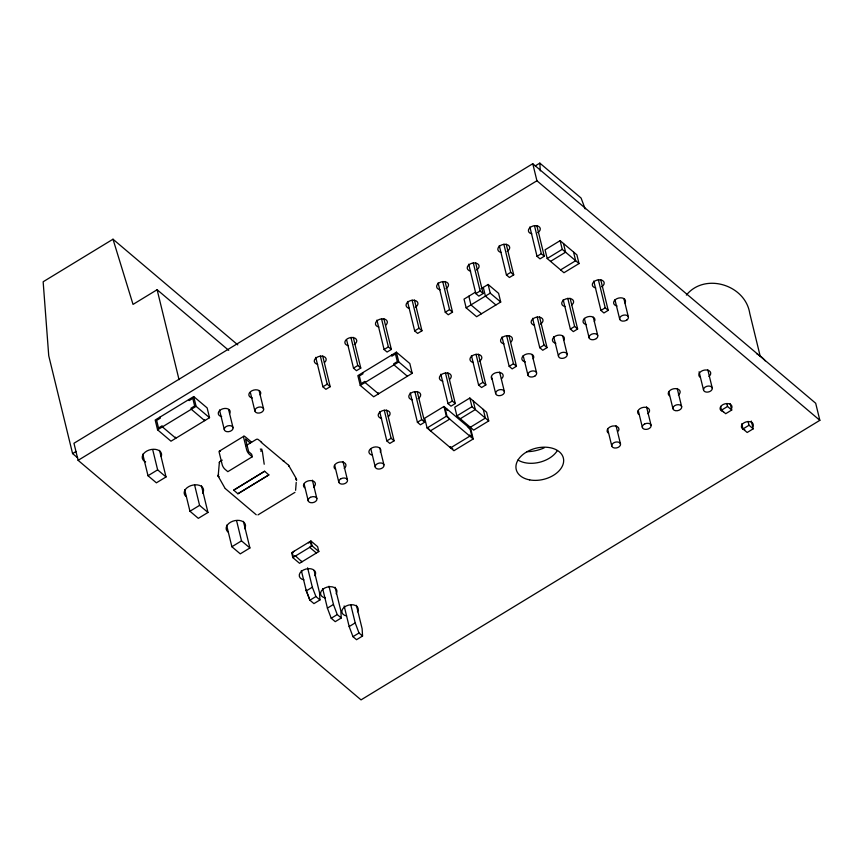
<?xml version="1.0" encoding="UTF-8"?>
<svg xmlns="http://www.w3.org/2000/svg" width="863" height="863" viewBox="0 0 863 863"><rect width="100%" height="100%" fill="white"/><g stroke="black" fill="none" stroke-linecap="round" stroke-linejoin="round"><path stroke-width="1.29" d="M295.599 490.303L296.225 482.374M219.375 462.309L218.166 476.149L224.984 488.221M245.61 439.235L248.62 451.565L251.662 454.272L252.276 456.764L227.832 471.662L224.973 469.245A3.732 1.208 58.6 0 1 222.212 464.758L219.234 452.536A3.732 1.208 58.6 0 1 220.356 451.349M262.255 451.295L261.694 448.987M288.609 465.319L296.052 478.21L296.494 480.281M296.667 479.537L296.494 480.432M218.598 474.402L218.166 476.149L218.35 475.405M260.281 449.008L261.23 449.752L260.842 451.317M218.177 476.063L219.159 476.71M261.219 442.341L288.49 465.179A1.467 0.971 -13.7 0 1 288.663 466.063M686.355 295.081C704.844 272.266 745.352 284.768 749.742 313.301L760.271 356.505M237.789 344.876L112.999 239.213L43.15 281.769L48.738 355.761L72.578 453.571L77.692 457.897M228.717 350.346L157.12 289.72L133.031 304.402L112.999 239.213M532.762 163.711L73.959 443.269L78.112 460.335L361.036 699.882L819.85 420.324L815.686 403.258L532.762 163.711L536.926 180.766L819.85 420.324M535.233 165.912L539.828 163.118L581.09 198.059L585.157 208.889M72.578 453.571L76.009 451.489M78.112 460.335L536.926 180.766M193.722 396.559L155.189 420.033L157.573 429.817L170.993 441.187L209.526 417.703L207.142 407.919L193.722 396.559L196.106 406.344L209.526 417.703M157.573 429.817L196.106 406.344M148.005 475.729L157.638 469.86L166.02 476.959L156.386 482.827L148.005 475.729L142.751 454.175M475.513 292.136L464.024 299.137L466.149 307.832L476.635 316.71L500.713 302.039L498.598 293.344L488.113 284.466L481.069 288.749M560.119 240.658L545.06 249.839L547.185 258.533L563.96 272.73L579.008 263.56L576.894 254.865L560.119 240.658L562.234 249.353L579.008 263.56M322.913 386.786L327.206 384.175L330.184 386.7L325.901 389.321L322.913 386.786L315.75 357.379M353.506 368.156L357.789 365.534L360.777 368.07L356.484 370.68L353.506 368.156L346.646 340.022M384.089 349.515L388.372 346.904L391.36 349.429L387.077 352.039L384.089 349.515L376.915 320.108M414.672 330.874L418.965 328.264L421.953 330.788L417.66 333.409L414.672 330.874L407.509 301.467M445.265 312.244L449.547 309.623L452.536 312.158L448.253 314.768L445.265 312.244L438.091 282.827M475.847 293.603L480.141 290.993L483.129 293.517L478.836 296.128L475.847 293.603L468.685 264.197M506.441 274.963L510.723 272.352L513.712 274.876L509.429 277.498L506.441 274.963L499.267 245.556M537.023 256.322L541.317 253.711L544.294 256.246L540.011 258.857L537.023 256.322L529.86 226.915M219.385 451.133L243.83 436.236M466.149 307.832L490.227 293.161L500.713 302.039M547.185 258.533L562.234 249.353M396.397 352.169L357.865 375.642L360.249 385.427L373.668 396.786L412.201 373.312L409.817 363.528L396.397 352.169L398.782 361.942L412.201 373.312M222.244 460.13L219.989 461.511A1.467 0.971 -13.7 0 0 219.623 462.935M245.955 445.686L256.117 439.504A1.467 0.971 -13.7 0 1 258.123 439.472L261.683 442.234M550.54 261.37L565.589 252.201L563.474 243.506M360.249 385.427L398.782 361.942M560.605 269.892L575.653 260.723L573.539 252.028M189.946 511.241L199.58 505.373L207.961 512.471L198.328 518.339L189.946 511.241L184.682 489.688M233.7 490.216L264.628 471.252L268.857 474.909L237.897 493.765L233.679 490.108L264.628 471.252M257.961 514.898L294.941 492.363M386.829 440.907L391.112 438.296L394.1 440.82L389.817 443.431L386.829 440.907L379.655 411.5M417.412 422.266L421.705 419.655L424.693 422.18L420.4 424.801L417.412 422.266L410.249 392.859M448.005 403.625L452.288 401.015L455.276 403.55L450.993 406.16L448.005 403.625L440.831 374.218M478.587 384.995L482.881 382.385L485.858 384.909L481.576 387.519L478.587 384.995L471.425 355.588M509.181 366.354L513.463 363.744L516.452 366.268L512.169 368.879L509.181 366.354L502.007 336.948M539.763 347.713L544.057 345.103L547.034 347.638L542.751 350.249L539.763 347.713L532.6 318.307M570.357 329.083L574.639 326.473L577.627 328.997L573.334 331.608L570.357 329.083L563.183 299.677M600.939 310.443L605.222 307.832L608.21 310.356L603.927 312.967L600.939 310.443L593.776 281.036M443.97 406.473L424.704 418.21L427.088 427.994L453.927 450.713L473.194 438.976L470.81 429.191L443.97 406.473L446.354 416.246L473.194 438.976M469.839 398.037L454.779 407.207L456.905 415.901L473.679 430.108L488.728 420.939L486.613 412.244L469.839 398.037L471.953 406.732L488.728 420.939M231.877 546.743L241.511 540.874L249.903 547.983L240.27 553.852L231.877 546.743L226.624 525.189M427.088 427.994L446.354 416.246M456.905 415.901L471.953 406.732M460.259 418.749L475.308 409.569L473.194 400.874M470.324 427.271L485.373 418.091L483.258 409.396M310.907 540.982L291.64 552.719L292.827 557.606L299.537 563.291L318.814 551.554L317.616 546.657L310.907 540.982L312.104 545.869L318.814 551.554M292.827 557.606L312.104 545.869M314.121 570.54L319.515 592.676L319.957 599.947L313.938 603.615L309.914 600.206L306.3 590.885L312.33 587.218L307.606 567.843M319.957 599.947L315.934 596.538L309.914 600.206L306.117 590.098M335.103 587.282L340.82 610.713L341.263 617.984L335.243 621.662L331.209 618.253L327.411 608.135L333.442 604.467L328.997 586.236M331.209 618.253L337.239 614.575L341.263 617.984M356.408 605.319L362.126 628.749L362.568 636.031L356.548 639.699L352.967 636.667L349.17 626.56L355.2 622.892L350.756 604.661M721.511 410.152L727.531 406.484L731.727 410.033L725.707 413.711L721.511 410.152L720.583 406.365M352.967 636.667L358.997 633L362.568 636.031M743 428.933L749.019 425.265L753.216 428.814L747.185 432.482L743 428.933L741.738 423.755M282.881 460.68L283.474 460.82M245.653 439.148L250.335 443.097M283.485 460.831L284.186 461.198M295.675 478.976L296.225 479.332M495.901 304.973L485.416 296.095L483.291 287.401M481.446 313.776L470.961 304.898L468.846 296.203M407.39 376.246L393.97 364.876L393.701 363.798L397.314 361.597L395.459 353.981L391.845 356.192L391.586 355.103M427.66 427.617L430.443 430.831L449.709 419.094L446.926 415.88L445.071 408.264L447.595 410.4L447.325 409.31M452.827 448.922L450.303 446.786L450.572 447.875L469.839 436.139L469.58 435.049L472.093 437.185L470.238 429.569L467.455 426.354M251.575 442.158L245.114 436.7A3.732 1.208 58.6 0 0 243.679 437.638L246.667 449.86A3.732 1.208 58.6 0 0 249.418 454.359L252.276 456.764M225.286 488.566L256.246 514.779M312.33 587.218L315.934 596.538M355.2 622.892L358.997 633M333.442 604.467L337.239 614.575M751.317 421.047L753.216 428.814M748.07 421.381L749.019 425.265M730.184 403.722L731.727 410.033M726.916 403.96L727.531 406.484M707.811 369.871L712.277 388.167A4.477 2.956 -13.7 0 1 706.128 392.072A4.477 2.956 -13.7 0 1 705.287 387.012A4.477 2.956 -13.7 0 1 712.277 388.167M699.084 371.78L703.528 390M677.228 388.512L681.684 406.807A4.477 2.956 -13.7 0 1 675.546 410.712A4.477 2.956 -13.7 0 1 674.704 405.653A4.477 2.956 -13.7 0 1 681.684 406.807M668.814 391.726L672.935 408.641M623.873 298.609L628.318 316.84M646.56 406.84L651.026 425.135M614.952 299.698L619.731 319.299M638.307 410.669L642.428 427.584M600.734 279.677L608.21 310.356M598.372 279.698L605.222 307.832M593.291 317.25L597.735 335.48M616.053 425.783L620.519 444.078A4.477 2.956 -13.7 0 1 614.37 447.983A4.477 2.956 -13.7 0 1 613.528 442.924A4.477 2.956 -13.7 0 1 620.519 444.078M584.359 318.339L589.138 337.929M607.638 428.997L611.759 445.912M570.141 298.307L577.627 328.997M567.778 298.339L574.639 326.473M536.818 225.556L544.294 256.246M562.784 336.203L567.228 354.423A4.477 2.956 -13.7 0 1 561.079 358.328A4.477 2.956 -13.7 0 1 560.238 353.269A4.477 2.956 -13.7 0 1 567.228 354.423M534.456 225.588L541.317 253.711M553.69 336.656L558.469 356.257M539.558 316.948L547.034 347.638M537.196 316.98L544.057 345.103M506.236 244.197L513.712 274.876M532.115 354.52L536.559 372.751M503.873 244.218L510.723 272.352M523.183 355.61L527.962 375.211M508.965 335.588L516.452 366.268M506.603 335.61L513.463 363.744M488.113 284.466L490.227 293.161M475.642 262.827L483.129 293.517M473.28 262.859L480.141 290.993M499.623 372.072L504.413 391.716A4.477 2.956 -13.7 0 1 498.275 395.621A4.477 2.956 -13.7 0 1 497.433 390.561A4.477 2.956 -13.7 0 1 504.413 391.716M491.543 376.667L495.664 393.55M478.382 354.218L485.858 384.909M476.02 354.251L482.881 382.385M445.06 281.467L452.536 312.158M442.697 281.5L449.547 309.623M447.8 372.859L455.276 403.55M445.437 372.892L452.288 401.015M414.467 300.108L421.953 330.788M412.104 300.141L418.965 328.264M417.207 391.5L424.693 422.18M414.844 391.522L421.705 419.655M383.884 318.749L391.36 349.429M381.522 318.771L388.372 346.904M386.624 410.13L394.1 440.82M384.262 410.162L391.112 438.296M378.221 392.773L378.49 393.852L365.071 382.492L364.801 381.403L361.187 383.604L359.332 375.998L362.945 373.798L362.687 372.708M353.291 337.379L360.777 368.07M379.796 447.897L383.916 464.779M350.928 337.411L357.789 365.534M370.853 448.9L375.319 467.239M322.708 356.02L330.184 386.7M320.346 356.052L327.206 384.175M342.967 461.543L347.433 479.828M334.715 465.362L338.835 482.288M344.154 605.945L349.17 626.56M312.384 480.173L316.84 498.469M304.121 484.003L308.253 500.928M316.268 552.471L316.397 553.021L309.688 547.336L311.36 545.696L310.432 541.888L308.63 542.989L308.501 542.449M322.654 588.598L327.411 608.135M301.813 561.284L301.953 561.824L295.103 555.599L293.301 556.7L292.374 552.892L294.046 551.252M259.191 390.907L263.636 409.127A4.477 2.956 -13.7 0 1 257.487 413.032A4.477 2.956 -13.7 0 1 256.645 407.972A4.477 2.956 -13.7 0 1 263.636 409.127M301.349 570.562L306.3 590.885M250.421 392.654L254.876 410.961M268.857 474.909L237.897 493.765M228.609 409.547L233.042 427.757A4.477 2.956 -13.7 0 1 226.904 431.673A4.477 2.956 -13.7 0 1 226.063 426.602A4.477 2.956 -13.7 0 1 233.042 427.757M219.515 409.99L224.294 429.591M243.409 521.349L249.903 547.983M236.57 520.594L241.511 540.874M204.445 419.547L204.714 420.637L191.295 409.278L191.025 408.188L194.639 405.988L192.783 398.382L189.17 400.583L188.911 399.493M157.12 289.72L179.051 379.709M201.467 485.847L207.961 512.471M194.628 485.082L199.58 505.373M175.545 437.163L175.815 438.242L162.395 426.883L162.125 425.793L158.512 427.994L156.656 420.389L160.27 418.188L160.011 417.099M159.536 450.335L166.02 476.959M152.686 449.569L157.638 469.86M262.374 451.489L264.207 464.251M539.828 163.118L540.303 170.906M470.637 271.101A6.052 4.002 -13.7 0 1 468.296 265.383A6.052 4.002 -13.7 0 1 477.39 263.647A6.052 4.002 -13.7 0 1 476.581 269.957M440.054 289.741A6.052 4.002 -13.7 0 1 437.714 284.024A6.052 4.002 -13.7 0 1 446.807 282.277A6.052 4.002 -13.7 0 1 445.988 288.598M501.23 252.46A6.052 4.002 -13.7 0 1 498.89 246.753A6.052 4.002 -13.7 0 1 507.983 245.006A6.052 4.002 -13.7 0 1 507.164 251.327M531.813 233.819A6.052 4.002 -13.7 0 1 529.472 228.112A6.052 4.002 -13.7 0 1 538.566 226.365A6.052 4.002 -13.7 0 1 537.746 232.686M595.729 287.94A6.052 4.002 -13.7 0 1 593.388 282.233A6.052 4.002 -13.7 0 1 602.482 280.486A6.052 4.002 -13.7 0 1 601.662 286.807M565.136 306.581A6.052 4.002 -13.7 0 1 562.611 301.09A6.052 4.002 -13.7 0 1 571.382 298.878A6.052 4.002 -13.7 0 1 571.867 304.887M534.553 325.211A6.052 4.002 -13.7 0 1 532.212 319.504A6.052 4.002 -13.7 0 1 541.306 317.757A6.052 4.002 -13.7 0 1 540.486 324.078M335.124 469.062A6.052 4.002 -13.7 0 1 336.333 463.377A6.052 4.002 -13.7 0 1 344.477 462.795A6.052 4.002 -13.7 0 1 344.208 468.415M221.683 416.592A6.052 4.002 -13.7 0 1 218.814 411.565A6.052 4.002 -13.7 0 1 226.742 408.544A6.052 4.002 -13.7 0 1 229.601 413.571M304.542 487.703A6.052 4.002 -13.7 0 1 305.75 482.018A6.052 4.002 -13.7 0 1 313.895 481.435A6.052 4.002 -13.7 0 1 313.625 487.056M492.32 379.483A6.052 4.002 -13.7 0 1 493.528 373.798A6.052 4.002 -13.7 0 1 501.683 373.215A6.052 4.002 -13.7 0 1 501.414 378.835M372.331 455.081A6.052 4.002 -13.7 0 1 369.472 450.055A6.052 4.002 -13.7 0 1 377.401 447.034A6.052 4.002 -13.7 0 1 380.259 452.061M608.135 432.999A6.052 4.002 -13.7 0 1 612.514 426.042A6.052 4.002 -13.7 0 1 618.415 431.036M525.265 361.888A6.052 4.002 -13.7 0 1 522.406 356.861A6.052 4.002 -13.7 0 1 530.335 353.852A6.052 4.002 -13.7 0 1 533.194 358.879M378.879 327.012A6.052 4.002 -13.7 0 1 376.344 321.521A6.052 4.002 -13.7 0 1 385.125 319.31A6.052 4.002 -13.7 0 1 385.599 325.319M317.703 364.283A6.052 4.002 -13.7 0 1 315.168 358.792A6.052 4.002 -13.7 0 1 323.949 356.581A6.052 4.002 -13.7 0 1 324.423 362.589M348.285 345.653A6.052 4.002 -13.7 0 1 345.944 339.936A6.052 4.002 -13.7 0 1 355.049 338.188A6.052 4.002 -13.7 0 1 354.229 344.51M669.31 395.729A6.052 4.002 -13.7 0 1 670.519 390.044A6.052 4.002 -13.7 0 1 678.663 389.461A6.052 4.002 -13.7 0 1 678.394 395.081M586.441 324.617A6.052 4.002 -13.7 0 1 583.582 319.59A6.052 4.002 -13.7 0 1 591.511 316.57A6.052 4.002 -13.7 0 1 594.37 321.608M617.034 305.977A6.052 4.002 -13.7 0 1 614.165 300.95A6.052 4.002 -13.7 0 1 622.094 297.94A6.052 4.002 -13.7 0 1 624.952 302.967M145.653 461.899A9.838 6.505 -13.7 0 1 143.679 453.614A9.838 6.505 -13.7 0 1 155.772 449.418A9.838 6.505 -13.7 0 1 161.252 456.495M185.923 496.387A9.838 6.505 -13.7 0 1 193.053 485.06A9.838 6.505 -13.7 0 1 202.643 493.183M227.897 531.921A9.838 6.505 -13.7 0 1 235.027 520.594A9.838 6.505 -13.7 0 1 244.617 528.717M409.461 308.371A6.052 4.002 -13.7 0 1 407.12 302.665A6.052 4.002 -13.7 0 1 416.214 300.917A6.052 4.002 -13.7 0 1 415.405 307.239M555.858 343.258A6.052 4.002 -13.7 0 1 553 338.22A6.052 4.002 -13.7 0 1 560.918 335.211A6.052 4.002 -13.7 0 1 563.787 340.238M638.717 414.369A6.052 4.002 -13.7 0 1 639.925 408.684A6.052 4.002 -13.7 0 1 648.07 408.102A6.052 4.002 -13.7 0 1 647.8 413.711M699.893 377.088A6.052 4.002 -13.7 0 1 701.101 371.403A6.052 4.002 -13.7 0 1 709.246 370.82A6.052 4.002 -13.7 0 1 708.976 376.441M557.239 450.756A24.25 16.03 -13.7 0 1 517.973 460.033M744.801 429.752A6.052 4.002 -13.7 0 1 741.943 424.725A6.052 4.002 -13.7 0 1 749.871 421.716A6.052 4.002 -13.7 0 1 752.73 426.743M723.507 411.716A6.052 4.002 -13.7 0 1 720.637 406.689A6.052 4.002 -13.7 0 1 728.566 403.668A6.052 4.002 -13.7 0 1 731.425 408.706M346.57 615.955A8.339 5.512 -13.7 0 1 342.622 609.03A8.339 5.512 -13.7 0 1 353.539 604.877A8.339 5.512 -13.7 0 1 357.476 611.802M325.265 597.919A8.339 5.512 -13.7 0 1 321.316 590.993A8.339 5.512 -13.7 0 1 332.233 586.84A8.339 5.512 -13.7 0 1 336.171 593.766M303.959 579.882A8.339 5.512 -13.7 0 1 300.022 572.956A8.339 5.512 -13.7 0 1 310.928 568.803A8.339 5.512 -13.7 0 1 314.866 575.729M252.266 397.951A6.052 4.002 -13.7 0 1 249.407 392.924A6.052 4.002 -13.7 0 1 257.325 389.914A6.052 4.002 -13.7 0 1 260.195 394.941M503.97 343.852A6.052 4.002 -13.7 0 1 501.435 338.361A6.052 4.002 -13.7 0 1 510.206 336.149A6.052 4.002 -13.7 0 1 510.691 342.158M473.377 362.492A6.052 4.002 -13.7 0 1 471.036 356.775A6.052 4.002 -13.7 0 1 480.13 355.038A6.052 4.002 -13.7 0 1 479.31 361.349M442.795 381.122A6.052 4.002 -13.7 0 1 440.259 375.632A6.052 4.002 -13.7 0 1 449.03 373.431A6.052 4.002 -13.7 0 1 449.515 379.44M412.201 399.763A6.052 4.002 -13.7 0 1 409.86 394.057A6.052 4.002 -13.7 0 1 418.954 392.309A6.052 4.002 -13.7 0 1 418.145 398.63M381.619 418.404A6.052 4.002 -13.7 0 1 379.084 412.913A6.052 4.002 -13.7 0 1 387.865 410.702A6.052 4.002 -13.7 0 1 388.339 416.71M544.175 447.854A29.525 19.525 -13.7 0 1 526.851 451.694M756.495 353.603A42.503 28.101 -13.7 0 1 765.179 360.842M310.507 497.304L309.569 497.875A4.477 2.956 -13.7 0 0 310.863 502.698A4.477 2.956 -13.7 0 0 316.948 498.976A4.477 2.956 -13.7 0 0 310.507 497.304M341.101 478.663L340.151 479.245A4.477 2.956 -13.7 0 0 341.457 484.067A4.477 2.956 -13.7 0 0 347.53 480.335A4.477 2.956 -13.7 0 0 341.101 478.663M535.243 375.793L534.294 376.376A4.477 2.956 -13.7 0 1 527.865 374.704A4.477 2.956 -13.7 0 1 533.938 370.971A4.477 2.956 -13.7 0 1 535.243 375.793M596.409 338.523L595.47 339.094A4.477 2.956 -13.7 0 1 589.041 337.422A4.477 2.956 -13.7 0 1 595.114 333.701A4.477 2.956 -13.7 0 1 596.409 338.523M627.002 319.882L626.063 320.464A4.477 2.956 -13.7 0 1 619.623 318.792A4.477 2.956 -13.7 0 1 625.707 315.06A4.477 2.956 -13.7 0 1 627.002 319.882M644.683 423.97L643.744 424.542A4.477 2.956 -13.7 0 0 645.049 429.364A4.477 2.956 -13.7 0 0 651.123 425.642A4.477 2.956 -13.7 0 0 644.683 423.97M383.517 464.1L382.859 463.539A4.477 2.956 -13.7 0 0 375.545 465.405A4.477 2.956 -13.7 0 0 379.817 468.987A4.477 2.956 -13.7 0 0 383.517 464.1M529.666 479.893A24.25 16.03 -13.7 0 0 563.582 459.224A24.25 16.03 -13.7 0 0 526.16 452.234A24.25 16.03 -13.7 0 0 529.666 479.893"/></g></svg>
